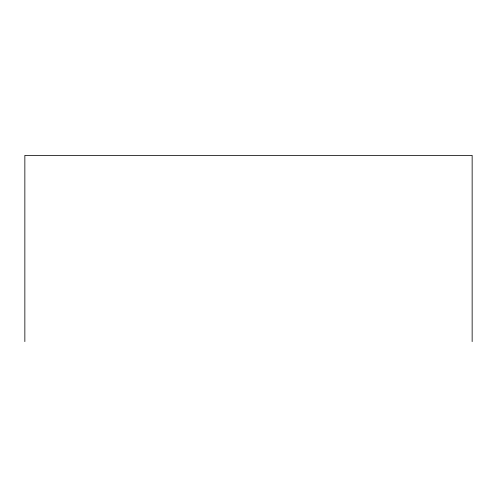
<?xml version="1.0" encoding="UTF-8"?>
<svg xmlns="http://www.w3.org/2000/svg" width="497" height="497" viewBox="0 0 497 497"><rect width="100%" height="100%" fill="white"/><g stroke="black" fill="none" stroke-linecap="round" stroke-linejoin="round"><path stroke-width="0.75" d="M472.15 341.613L472.15 155.387L24.85 155.387L24.85 341.613"/></g></svg>
